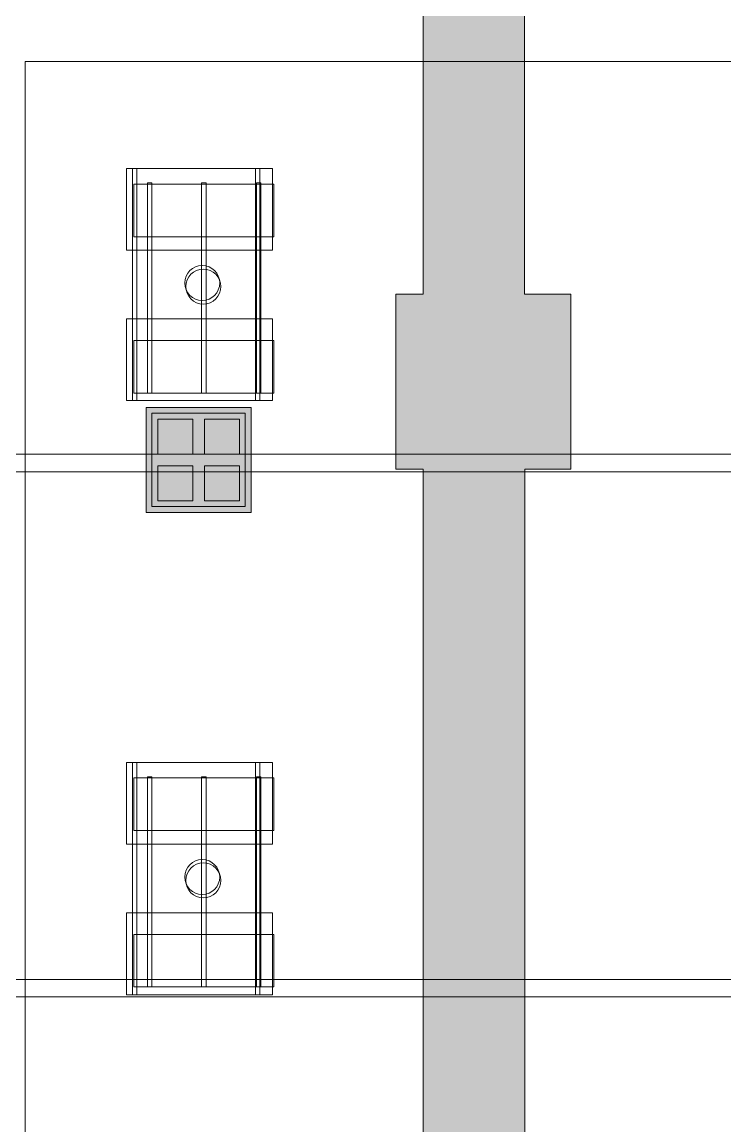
# Model space of a CAD drawing. Header units: inches. Extents: x -10671 to 1761, y -674 to 7170.
# Drawn here: x -1518.8 to -1277.8, y 510.1 to 888.3 of the extents above; entities that cross this region are included whole.
import ezdxf

# ---------------------------------------------------------------- set-up
doc = ezdxf.new("R2010")
doc.units = ezdxf.units.IN
doc.header["$LTSCALE"] = 19.2
doc.header["$MEASUREMENT"] = 0
for name, color, linetype, lineweight, true_color in [('DWG-bldg-utility box', 3, 'Continuous', 18, 0x00ff00), ('PDF', 6, 'Continuous', 5, 0xff00ff), ('Venue-Ceiling-HVAC', 7, 'Continuous', 5, 0xbbbbbb), ('Venue-Rigging Steel-High', 7, 'Continuous', 5, 0x800000)]:
    doc.layers.add(name, color=color, linetype=linetype, lineweight=lineweight, true_color=true_color)
for name, color, linetype, lineweight in [('Venue-Ceiling-Lights', 7, 'Continuous', 5), ('Venue-Ceiling-Lights Circuits', 7, 'Continuous', 5), ('Venue-Floor Pockets', 7, 'Continuous', 5)]:
    doc.layers.add(name, color=color, linetype=linetype, lineweight=lineweight)

# ---------------------------------------------------------------- blocks, each defined once
blk = doc.blocks.new('FLOORBOX')
at = {"layer": 'Venue-Floor Pockets', "linetype": 'Continuous', "lineweight": 0, "true_color": 0xaaaaaa}
blk.add_hatch(color=253, dxfattribs=at).paths.add_polyline_path([(-18, 18), (18, 18), (18, -18), (-18, -18)])
at = {"layer": 'Venue-Floor Pockets', "linetype": 'Continuous', "lineweight": 0, "true_color": 0xbbbbbb}
blk.add_hatch(color=9, dxfattribs=at).paths.add_polyline_path([(-16, 16), (16, 16), (16, -16), (-16, -16)])
at = {"layer": 'Venue-Floor Pockets', "linetype": 'Continuous', "lineweight": 0, "true_color": 0xdddddd}
for points in [[(-14, 14), (-2, 14), (-2, 2), (-14, 2)], [(2, 14), (14, 14), (14, 2), (2, 2)], [(-14, -2), (-2, -2), (-2, -14), (-14, -14)], [(2, -2), (14, -2), (14, -14), (2, -14)]]:
    blk.add_hatch(color=254, dxfattribs=at).paths.add_polyline_path(points)
at = {"layer": 'Venue-Floor Pockets', "color": 7, "linetype": 'Continuous', "lineweight": 5, "flags": 128}
for points in [[(-18, 18), (18, 18), (18, -18), (-18, -18)], [(-16, 16), (16, 16), (16, -16), (-16, -16)], [(-14, 14), (-2, 14), (-2, 2), (-14, 2)], [(2, 14), (14, 14), (14, 2), (2, 2)], [(-14, -2), (-2, -2), (-2, -14), (-14, -14)], [(2, -2), (14, -2), (14, -14), (2, -14)]]:
    blk.add_lwpolyline(points, close=True, dxfattribs=at)
blk = doc.blocks.new('Group-2198-1')
at = {"layer": 'PDF'}
for points, invisible_edges in [([(-1462.61, 797.7, 398), (-1459.95, 802.69, 398), (-1455.44, 803.59, 398), (-1462.61, 797.7, 398)], 15), ([(-1462.61, 797.7, 398), (-1455.44, 803.59, 398), (-1450.61, 797.7, 398), (-1462.61, 797.7, 398)], 15), ([(-1457.78, 803.59, 388), (-1461.6, 801.03, 388), (-1462.61, 797.7, 388), (-1457.78, 803.59, 388)], 15), ([(-1462.61, 797.7, 388), (-1450.61, 797.7, 388), (-1457.78, 803.59, 388), (-1462.61, 797.7, 388)], 15), ([(-1462.61, 797.7, 398), (-1461.6, 801.03, 398), (-1459.95, 802.69, 398), (-1462.61, 797.7, 398)], 15), ([(-1457.78, 803.59, 388), (-1459.95, 802.69, 388), (-1461.6, 801.03, 388), (-1457.78, 803.59, 388)], 15), ([(-1461.6, 801.03, 398), (-1460.86, 801.94, 398), (-1459.95, 802.69, 398), (-1461.6, 801.03, 398)], 12), ([(-1459.95, 802.69, 388), (-1460.86, 801.94, 388), (-1461.6, 801.03, 388), (-1459.95, 802.69, 388)], 12), ([(-1459.95, 802.69, 398), (-1458.91, 803.24, 398), (-1457.78, 803.59, 398), (-1459.95, 802.69, 398)], 12), ([(-1459.95, 802.69, 398), (-1457.78, 803.59, 398), (-1455.44, 803.59, 398), (-1459.95, 802.69, 398)], 15), ([(-1457.78, 803.59, 388), (-1458.91, 803.24, 388), (-1459.95, 802.69, 388), (-1457.78, 803.59, 388)], 12), ([(-1457.78, 803.59, 398), (-1456.61, 803.7, 398), (-1455.44, 803.59, 398), (-1457.78, 803.59, 398)], 12), ([(-1455.44, 803.59, 388), (-1456.61, 803.7, 388), (-1457.78, 803.59, 388), (-1455.44, 803.59, 388)], 12), ([(-1453.28, 802.69, 388), (-1455.44, 803.59, 388), (-1457.78, 803.59, 388), (-1453.28, 802.69, 388)], 15), ([(-1450.61, 797.7, 388), (-1453.28, 802.69, 388), (-1457.78, 803.59, 388), (-1450.61, 797.7, 388)], 15), ([(-1455.44, 803.59, 398), (-1454.32, 803.24, 398), (-1453.28, 802.69, 398), (-1455.44, 803.59, 398)], 12), ([(-1455.44, 803.59, 398), (-1453.28, 802.69, 398), (-1451.62, 801.03, 398), (-1455.44, 803.59, 398)], 15), ([(-1455.44, 803.59, 398), (-1451.62, 801.03, 398), (-1450.61, 797.7, 398), (-1455.44, 803.59, 398)], 15), ([(-1453.28, 802.69, 388), (-1454.32, 803.24, 388), (-1455.44, 803.59, 388), (-1453.28, 802.69, 388)], 12), ([(-1453.28, 802.69, 398), (-1452.37, 801.94, 398), (-1451.62, 801.03, 398), (-1453.28, 802.69, 398)], 12), ([(-1451.62, 801.03, 388), (-1452.37, 801.94, 388), (-1453.28, 802.69, 388), (-1451.62, 801.03, 388)], 12), ([(-1450.61, 797.7, 388), (-1451.62, 801.03, 388), (-1453.28, 802.69, 388), (-1450.61, 797.7, 388)], 15), ([(-1462.61, 797.7, 398), (-1462.5, 798.87, 398), (-1461.6, 801.03, 398), (-1462.61, 797.7, 398)], 14), ([(-1461.6, 801.03, 388), (-1462.5, 798.87, 388), (-1462.61, 797.7, 388), (-1461.6, 801.03, 388)], 13), ([(-1462.5, 798.87, 398), (-1462.16, 800, 398), (-1461.6, 801.03, 398), (-1462.5, 798.87, 398)], 12), ([(-1461.6, 801.03, 388), (-1462.16, 800, 388), (-1462.5, 798.87, 388), (-1461.6, 801.03, 388)], 12), ([(-1451.62, 801.03, 398), (-1451.07, 800, 398), (-1450.73, 798.87, 398), (-1451.62, 801.03, 398)], 12), ([(-1451.62, 801.03, 398), (-1450.73, 798.87, 398), (-1450.61, 797.7, 398), (-1451.62, 801.03, 398)], 13), ([(-1450.73, 798.87, 388), (-1451.07, 800, 388), (-1451.62, 801.03, 388), (-1450.73, 798.87, 388)], 12), ([(-1450.61, 797.7, 388), (-1450.73, 798.87, 388), (-1451.62, 801.03, 388), (-1450.61, 797.7, 388)], 14), ([(-1462.16, 795.4, 398), (-1462.5, 796.53, 398), (-1462.61, 797.7, 398), (-1462.16, 795.4, 398)], 12), ([(-1460.86, 793.46, 398), (-1462.16, 795.4, 398), (-1462.61, 797.7, 398), (-1460.86, 793.46, 398)], 15), ([(-1457.78, 791.82, 398), (-1460.86, 793.46, 398), (-1462.61, 797.7, 398), (-1457.78, 791.82, 398)], 15), ([(-1450.61, 797.7, 398), (-1457.78, 791.82, 398), (-1462.61, 797.7, 398), (-1450.61, 797.7, 398)], 15), ([(-1462.61, 797.7, 388), (-1462.5, 796.53, 388), (-1462.16, 795.4, 388), (-1462.61, 797.7, 388)], 12), ([(-1462.61, 797.7, 388), (-1462.16, 795.4, 388), (-1460.86, 793.46, 388), (-1462.61, 797.7, 388)], 15), ([(-1462.61, 797.7, 388), (-1460.86, 793.46, 388), (-1455.44, 791.82, 388), (-1462.61, 797.7, 388)], 15), ([(-1462.61, 797.7, 388), (-1455.44, 791.82, 388), (-1450.61, 797.7, 388), (-1462.61, 797.7, 388)], 15), ([(-1460.86, 793.46, 398), (-1461.6, 794.37, 398), (-1462.16, 795.4, 398), (-1460.86, 793.46, 398)], 12), ([(-1462.16, 795.4, 388), (-1461.6, 794.37, 388), (-1460.86, 793.46, 388), (-1462.16, 795.4, 388)], 12), ([(-1450.61, 797.7, 398), (-1452.37, 793.46, 398), (-1457.78, 791.82, 398), (-1450.61, 797.7, 398)], 15), ([(-1455.44, 791.82, 388), (-1452.37, 793.46, 388), (-1450.61, 797.7, 388), (-1455.44, 791.82, 388)], 15), ([(-1450.61, 797.7, 398), (-1451.07, 795.4, 398), (-1452.37, 793.46, 398), (-1450.61, 797.7, 398)], 15), ([(-1452.37, 793.46, 388), (-1451.07, 795.4, 388), (-1450.61, 797.7, 388), (-1452.37, 793.46, 388)], 15), ([(-1451.07, 795.4, 398), (-1451.62, 794.37, 398), (-1452.37, 793.46, 398), (-1451.07, 795.4, 398)], 12), ([(-1452.37, 793.46, 388), (-1451.62, 794.37, 388), (-1451.07, 795.4, 388), (-1452.37, 793.46, 388)], 12), ([(-1450.61, 797.7, 398), (-1450.73, 796.53, 398), (-1451.07, 795.4, 398), (-1450.61, 797.7, 398)], 12), ([(-1451.07, 795.4, 388), (-1450.73, 796.53, 388), (-1450.61, 797.7, 388), (-1451.07, 795.4, 388)], 12), ([(-1457.78, 791.82, 398), (-1459.95, 792.71, 398), (-1460.86, 793.46, 398), (-1457.78, 791.82, 398)], 13), ([(-1460.86, 793.46, 388), (-1459.95, 792.71, 388), (-1457.78, 791.82, 388), (-1460.86, 793.46, 388)], 14), ([(-1460.86, 793.46, 388), (-1457.78, 791.82, 388), (-1455.44, 791.82, 388), (-1460.86, 793.46, 388)], 15), ([(-1457.78, 791.82, 398), (-1458.91, 792.16, 398), (-1459.95, 792.71, 398), (-1457.78, 791.82, 398)], 12), ([(-1459.95, 792.71, 388), (-1458.91, 792.16, 388), (-1457.78, 791.82, 388), (-1459.95, 792.71, 388)], 12), ([(-1452.37, 793.46, 398), (-1455.44, 791.82, 398), (-1457.78, 791.82, 398), (-1452.37, 793.46, 398)], 15), ([(-1455.44, 791.82, 398), (-1456.61, 791.7, 398), (-1457.78, 791.82, 398), (-1455.44, 791.82, 398)], 12), ([(-1457.78, 791.82, 388), (-1456.61, 791.7, 388), (-1455.44, 791.82, 388), (-1457.78, 791.82, 388)], 12), ([(-1452.37, 793.46, 398), (-1453.28, 792.71, 398), (-1455.44, 791.82, 398), (-1452.37, 793.46, 398)], 14), ([(-1455.44, 791.82, 388), (-1453.28, 792.71, 388), (-1452.37, 793.46, 388), (-1455.44, 791.82, 388)], 13), ([(-1453.28, 792.71, 398), (-1454.32, 792.16, 398), (-1455.44, 791.82, 398), (-1453.28, 792.71, 398)], 12), ([(-1455.44, 791.82, 388), (-1454.32, 792.16, 388), (-1453.28, 792.71, 388), (-1455.44, 791.82, 388)], 12)]:
    blk.add_3dface(points, dxfattribs=dict(at, invisible_edges=invisible_edges))
for points in [[(-1460.86, 801.94, 388), (-1460.86, 801.94, 398), (-1459.95, 802.69, 398), (-1459.95, 802.69, 388)], [(-1459.95, 802.69, 388), (-1459.95, 802.69, 398), (-1458.91, 803.24, 398), (-1458.91, 803.24, 388)], [(-1458.91, 803.24, 388), (-1458.91, 803.24, 398), (-1457.78, 803.59, 398), (-1457.78, 803.59, 388)], [(-1457.78, 803.59, 388), (-1457.78, 803.59, 398), (-1456.61, 803.7, 398), (-1456.61, 803.7, 388)], [(-1456.61, 803.7, 388), (-1456.61, 803.7, 398), (-1455.44, 803.59, 398), (-1455.44, 803.59, 388)], [(-1455.44, 803.59, 388), (-1455.44, 803.59, 398), (-1454.32, 803.24, 398), (-1454.32, 803.24, 388)], [(-1454.32, 803.24, 388), (-1454.32, 803.24, 398), (-1453.28, 802.69, 398), (-1453.28, 802.69, 388)], [(-1453.28, 802.69, 388), (-1453.28, 802.69, 398), (-1452.37, 801.94, 398), (-1452.37, 801.94, 388)], [(-1462.61, 797.7, 388), (-1462.61, 797.7, 398), (-1462.5, 798.87, 398), (-1462.5, 798.87, 388)], [(-1462.5, 798.87, 388), (-1462.5, 798.87, 398), (-1462.16, 800, 398), (-1462.16, 800, 388)], [(-1462.16, 800, 388), (-1462.16, 800, 398), (-1461.6, 801.03, 398), (-1461.6, 801.03, 388)], [(-1461.6, 801.03, 388), (-1461.6, 801.03, 398), (-1460.86, 801.94, 398), (-1460.86, 801.94, 388)], [(-1452.37, 801.94, 388), (-1452.37, 801.94, 398), (-1451.62, 801.03, 398), (-1451.62, 801.03, 388)], [(-1451.62, 801.03, 388), (-1451.62, 801.03, 398), (-1451.07, 800, 398), (-1451.07, 800, 388)], [(-1451.07, 800, 388), (-1451.07, 800, 398), (-1450.73, 798.87, 398), (-1450.73, 798.87, 388)], [(-1450.73, 798.87, 388), (-1450.73, 798.87, 398), (-1450.61, 797.7, 398), (-1450.61, 797.7, 388)], [(-1462.5, 796.53, 388), (-1462.5, 796.53, 398), (-1462.61, 797.7, 398), (-1462.61, 797.7, 388)], [(-1462.16, 795.4, 388), (-1462.16, 795.4, 398), (-1462.5, 796.53, 398), (-1462.5, 796.53, 388)], [(-1461.6, 794.37, 388), (-1461.6, 794.37, 398), (-1462.16, 795.4, 398), (-1462.16, 795.4, 388)], [(-1451.07, 795.4, 388), (-1451.07, 795.4, 398), (-1451.62, 794.37, 398), (-1451.62, 794.37, 388)], [(-1450.73, 796.53, 388), (-1450.73, 796.53, 398), (-1451.07, 795.4, 398), (-1451.07, 795.4, 388)], [(-1450.61, 797.7, 388), (-1450.61, 797.7, 398), (-1450.73, 796.53, 398), (-1450.73, 796.53, 388)], [(-1460.86, 793.46, 388), (-1460.86, 793.46, 398), (-1461.6, 794.37, 398), (-1461.6, 794.37, 388)], [(-1459.95, 792.71, 388), (-1459.95, 792.71, 398), (-1460.86, 793.46, 398), (-1460.86, 793.46, 388)], [(-1458.91, 792.16, 388), (-1458.91, 792.16, 398), (-1459.95, 792.71, 398), (-1459.95, 792.71, 388)], [(-1457.78, 791.82, 388), (-1457.78, 791.82, 398), (-1458.91, 792.16, 398), (-1458.91, 792.16, 388)], [(-1456.61, 791.7, 388), (-1456.61, 791.7, 398), (-1457.78, 791.82, 398), (-1457.78, 791.82, 388)], [(-1455.44, 791.82, 388), (-1455.44, 791.82, 398), (-1456.61, 791.7, 398), (-1456.61, 791.7, 388)], [(-1454.32, 792.16, 388), (-1454.32, 792.16, 398), (-1455.44, 791.82, 398), (-1455.44, 791.82, 388)], [(-1453.28, 792.71, 388), (-1453.28, 792.71, 398), (-1454.32, 792.16, 398), (-1454.32, 792.16, 388)], [(-1452.37, 793.46, 388), (-1452.37, 793.46, 398), (-1453.28, 792.71, 398), (-1453.28, 792.71, 388)], [(-1451.62, 794.37, 388), (-1451.62, 794.37, 398), (-1452.37, 793.46, 398), (-1452.37, 793.46, 388)]]:
    blk.add_3dface(points, dxfattribs=at)
blk = doc.blocks.new('Group-2199-1')
at = {"layer": 'PDF'}
for points in [[(-1480.49, 832.8, 393.91), (-1480.49, 832.8, 397.91), (-1432.49, 832.8, 397.91), (-1432.49, 832.8, 393.91)], [(-1480.49, 814.8, 393.91), (-1480.49, 814.8, 397.91), (-1480.49, 832.8, 397.91), (-1480.49, 832.8, 393.91)], [(-1432.49, 832.8, 397.91), (-1480.49, 832.8, 397.91), (-1480.49, 814.8, 397.91), (-1432.49, 814.8, 397.91)], [(-1432.49, 814.8, 393.91), (-1480.49, 814.8, 393.91), (-1480.49, 832.8, 393.91), (-1432.49, 832.8, 393.91)], [(-1432.49, 832.8, 393.91), (-1432.49, 832.8, 397.91), (-1432.49, 814.8, 397.91), (-1432.49, 814.8, 393.91)], [(-1432.49, 814.8, 393.91), (-1432.49, 814.8, 397.91), (-1480.49, 814.8, 397.91), (-1480.49, 814.8, 393.91)]]:
    blk.add_3dface(points, dxfattribs=at)
blk = doc.blocks.new('Group-2200-1')
at = {"layer": 'PDF'}
for points in [[(-1438.38, 833.2, 397.97), (-1438.38, 833.2, 398.97), (-1436.88, 833.2, 398.97), (-1436.88, 833.2, 397.97)], [(-1438.38, 761.2, 397.97), (-1438.38, 761.2, 398.97), (-1438.38, 833.2, 398.97), (-1438.38, 833.2, 397.97)], [(-1436.88, 833.2, 398.97), (-1438.38, 833.2, 398.97), (-1438.38, 761.2, 398.97), (-1436.88, 761.2, 398.97)], [(-1436.88, 761.2, 397.97), (-1438.38, 761.2, 397.97), (-1438.38, 833.2, 397.97), (-1436.88, 833.2, 397.97)], [(-1436.88, 833.2, 397.97), (-1436.88, 833.2, 398.97), (-1436.88, 761.2, 398.97), (-1436.88, 761.2, 397.97)], [(-1436.88, 761.2, 397.97), (-1436.88, 761.2, 398.97), (-1438.38, 761.2, 398.97), (-1438.38, 761.2, 397.97)]]:
    blk.add_3dface(points, dxfattribs=at)
blk = doc.blocks.new('Group-2201-1')
at = {"layer": 'PDF'}
for points in [[(-1457.2, 833.2, 397.97), (-1457.2, 833.2, 398.97), (-1455.7, 833.2, 398.97), (-1455.7, 833.2, 397.97)], [(-1457.2, 761.2, 397.97), (-1457.2, 761.2, 398.97), (-1457.2, 833.2, 398.97), (-1457.2, 833.2, 397.97)], [(-1455.7, 833.2, 398.97), (-1457.2, 833.2, 398.97), (-1457.2, 761.2, 398.97), (-1455.7, 761.2, 398.97)], [(-1455.7, 761.2, 397.97), (-1457.2, 761.2, 397.97), (-1457.2, 833.2, 397.97), (-1455.7, 833.2, 397.97)], [(-1455.7, 833.2, 397.97), (-1455.7, 833.2, 398.97), (-1455.7, 761.2, 398.97), (-1455.7, 761.2, 397.97)], [(-1455.7, 761.2, 397.97), (-1455.7, 761.2, 398.97), (-1457.2, 761.2, 398.97), (-1457.2, 761.2, 397.97)]]:
    blk.add_3dface(points, dxfattribs=at)
blk = doc.blocks.new('Group-2202-1')
at = {"layer": 'PDF'}
for points in [[(-1475.8, 833.2, 397.97), (-1475.8, 833.2, 398.97), (-1474.3, 833.2, 398.97), (-1474.3, 833.2, 397.97)], [(-1475.8, 761.2, 397.97), (-1475.8, 761.2, 398.97), (-1475.8, 833.2, 398.97), (-1475.8, 833.2, 397.97)], [(-1474.3, 833.2, 398.97), (-1475.8, 833.2, 398.97), (-1475.8, 761.2, 398.97), (-1474.3, 761.2, 398.97)], [(-1474.3, 761.2, 397.97), (-1475.8, 761.2, 397.97), (-1475.8, 833.2, 397.97), (-1474.3, 833.2, 397.97)], [(-1474.3, 833.2, 397.97), (-1474.3, 833.2, 398.97), (-1474.3, 761.2, 398.97), (-1474.3, 761.2, 397.97)], [(-1474.3, 761.2, 397.97), (-1474.3, 761.2, 398.97), (-1475.8, 761.2, 398.97), (-1475.8, 761.2, 397.97)]]:
    blk.add_3dface(points, dxfattribs=at)
blk = doc.blocks.new('Group-2203-1')
at = {"layer": 'PDF'}
for points in [[(-1480.49, 779.17, 393.91), (-1480.49, 779.17, 397.91), (-1432.49, 779.17, 397.91), (-1432.49, 779.17, 393.91)], [(-1480.49, 761.17, 393.91), (-1480.49, 761.17, 397.91), (-1480.49, 779.17, 397.91), (-1480.49, 779.17, 393.91)], [(-1432.49, 779.17, 397.91), (-1480.49, 779.17, 397.91), (-1480.49, 761.17, 397.91), (-1432.49, 761.17, 397.91)], [(-1432.49, 761.17, 393.91), (-1480.49, 761.17, 393.91), (-1480.49, 779.17, 393.91), (-1432.49, 779.17, 393.91)], [(-1432.49, 779.17, 393.91), (-1432.49, 779.17, 397.91), (-1432.49, 761.17, 397.91), (-1432.49, 761.17, 393.91)], [(-1432.49, 761.17, 393.91), (-1432.49, 761.17, 397.91), (-1480.49, 761.17, 397.91), (-1480.49, 761.17, 393.91)]]:
    blk.add_3dface(points, dxfattribs=at)
blk = doc.blocks.new('Group-2204-1')
at = {"layer": 'PDF'}
for name in ['Group-2199-1', 'Group-2202-1', 'Group-2201-1', 'Group-2200-1', 'Group-2198-1', 'Group-2203-1']:
    blk.add_blockref(name, (0, 0), dxfattribs=at)
blk = doc.blocks.new('Group-2205-1')
at = {"layer": 'PDF'}
for points, invisible_edges in [([(-1462.61, 594.2, 398), (-1460.86, 598.45, 398), (-1455.44, 600.09, 398), (-1462.61, 594.2, 398)], 15), ([(-1462.61, 594.2, 398), (-1455.44, 600.09, 398), (-1450.61, 594.2, 398), (-1462.61, 594.2, 398)], 15), ([(-1457.78, 600.09, 388), (-1460.86, 598.45, 388), (-1462.61, 594.2, 388), (-1457.78, 600.09, 388)], 15), ([(-1462.61, 594.2, 388), (-1450.61, 594.2, 388), (-1457.78, 600.09, 388), (-1462.61, 594.2, 388)], 15), ([(-1462.61, 594.2, 398), (-1462.16, 596.5, 398), (-1460.86, 598.45, 398), (-1462.61, 594.2, 398)], 15), ([(-1460.86, 598.45, 388), (-1462.16, 596.5, 388), (-1462.61, 594.2, 388), (-1460.86, 598.45, 388)], 15), ([(-1462.16, 596.5, 398), (-1461.6, 597.54, 398), (-1460.86, 598.45, 398), (-1462.16, 596.5, 398)], 12), ([(-1460.86, 598.45, 388), (-1461.6, 597.54, 388), (-1462.16, 596.5, 388), (-1460.86, 598.45, 388)], 12), ([(-1460.86, 598.45, 398), (-1459.95, 599.19, 398), (-1457.78, 600.09, 398), (-1460.86, 598.45, 398)], 14), ([(-1460.86, 598.45, 398), (-1457.78, 600.09, 398), (-1455.44, 600.09, 398), (-1460.86, 598.45, 398)], 15), ([(-1457.78, 600.09, 388), (-1459.95, 599.19, 388), (-1460.86, 598.45, 388), (-1457.78, 600.09, 388)], 13), ([(-1459.95, 599.19, 398), (-1458.91, 599.75, 398), (-1457.78, 600.09, 398), (-1459.95, 599.19, 398)], 12), ([(-1457.78, 600.09, 388), (-1458.91, 599.75, 388), (-1459.95, 599.19, 388), (-1457.78, 600.09, 388)], 12), ([(-1457.78, 600.09, 398), (-1456.61, 600.2, 398), (-1455.44, 600.09, 398), (-1457.78, 600.09, 398)], 12), ([(-1455.44, 600.09, 388), (-1456.61, 600.2, 388), (-1457.78, 600.09, 388), (-1455.44, 600.09, 388)], 12), ([(-1452.37, 598.45, 388), (-1455.44, 600.09, 388), (-1457.78, 600.09, 388), (-1452.37, 598.45, 388)], 15), ([(-1450.61, 594.2, 388), (-1452.37, 598.45, 388), (-1457.78, 600.09, 388), (-1450.61, 594.2, 388)], 15), ([(-1455.44, 600.09, 398), (-1454.32, 599.75, 398), (-1453.28, 599.19, 398), (-1455.44, 600.09, 398)], 12), ([(-1455.44, 600.09, 398), (-1453.28, 599.19, 398), (-1452.37, 598.45, 398), (-1455.44, 600.09, 398)], 13), ([(-1455.44, 600.09, 398), (-1452.37, 598.45, 398), (-1450.61, 594.2, 398), (-1455.44, 600.09, 398)], 15), ([(-1453.28, 599.19, 388), (-1454.32, 599.75, 388), (-1455.44, 600.09, 388), (-1453.28, 599.19, 388)], 12), ([(-1452.37, 598.45, 388), (-1453.28, 599.19, 388), (-1455.44, 600.09, 388), (-1452.37, 598.45, 388)], 14), ([(-1452.37, 598.45, 398), (-1451.62, 597.54, 398), (-1451.07, 596.5, 398), (-1452.37, 598.45, 398)], 12), ([(-1452.37, 598.45, 398), (-1451.07, 596.5, 398), (-1450.61, 594.2, 398), (-1452.37, 598.45, 398)], 15), ([(-1451.07, 596.5, 388), (-1451.62, 597.54, 388), (-1452.37, 598.45, 388), (-1451.07, 596.5, 388)], 12), ([(-1450.61, 594.2, 388), (-1451.07, 596.5, 388), (-1452.37, 598.45, 388), (-1450.61, 594.2, 388)], 15), ([(-1462.61, 594.2, 398), (-1462.5, 595.38, 398), (-1462.16, 596.5, 398), (-1462.61, 594.2, 398)], 12), ([(-1462.16, 596.5, 388), (-1462.5, 595.38, 388), (-1462.61, 594.2, 388), (-1462.16, 596.5, 388)], 12), ([(-1462.16, 591.91, 398), (-1462.5, 593.03, 398), (-1462.61, 594.2, 398), (-1462.16, 591.91, 398)], 12), ([(-1460.86, 589.96, 398), (-1462.16, 591.91, 398), (-1462.61, 594.2, 398), (-1460.86, 589.96, 398)], 15), ([(-1457.78, 588.32, 398), (-1460.86, 589.96, 398), (-1462.61, 594.2, 398), (-1457.78, 588.32, 398)], 15), ([(-1450.61, 594.2, 398), (-1457.78, 588.32, 398), (-1462.61, 594.2, 398), (-1450.61, 594.2, 398)], 15), ([(-1462.61, 594.2, 388), (-1462.5, 593.03, 388), (-1462.16, 591.91, 388), (-1462.61, 594.2, 388)], 12), ([(-1462.61, 594.2, 388), (-1462.16, 591.91, 388), (-1460.86, 589.96, 388), (-1462.61, 594.2, 388)], 15), ([(-1462.61, 594.2, 388), (-1460.86, 589.96, 388), (-1455.44, 588.32, 388), (-1462.61, 594.2, 388)], 15), ([(-1462.61, 594.2, 388), (-1455.44, 588.32, 388), (-1450.61, 594.2, 388), (-1462.61, 594.2, 388)], 15), ([(-1450.61, 594.2, 398), (-1452.37, 589.96, 398), (-1457.78, 588.32, 398), (-1450.61, 594.2, 398)], 15), ([(-1455.44, 588.32, 388), (-1452.37, 589.96, 388), (-1450.61, 594.2, 388), (-1455.44, 588.32, 388)], 15), ([(-1450.61, 594.2, 398), (-1451.07, 591.91, 398), (-1452.37, 589.96, 398), (-1450.61, 594.2, 398)], 15), ([(-1452.37, 589.96, 388), (-1451.07, 591.91, 388), (-1450.61, 594.2, 388), (-1452.37, 589.96, 388)], 15), ([(-1451.07, 596.5, 398), (-1450.73, 595.38, 398), (-1450.61, 594.2, 398), (-1451.07, 596.5, 398)], 12), ([(-1450.61, 594.2, 388), (-1450.73, 595.38, 388), (-1451.07, 596.5, 388), (-1450.61, 594.2, 388)], 12), ([(-1450.61, 594.2, 398), (-1450.73, 593.03, 398), (-1451.07, 591.91, 398), (-1450.61, 594.2, 398)], 12), ([(-1451.07, 591.91, 388), (-1450.73, 593.03, 388), (-1450.61, 594.2, 388), (-1451.07, 591.91, 388)], 12), ([(-1460.86, 589.96, 398), (-1461.6, 590.87, 398), (-1462.16, 591.91, 398), (-1460.86, 589.96, 398)], 12), ([(-1462.16, 591.91, 388), (-1461.6, 590.87, 388), (-1460.86, 589.96, 388), (-1462.16, 591.91, 388)], 12), ([(-1451.07, 591.91, 398), (-1451.62, 590.87, 398), (-1452.37, 589.96, 398), (-1451.07, 591.91, 398)], 12), ([(-1452.37, 589.96, 388), (-1451.62, 590.87, 388), (-1451.07, 591.91, 388), (-1452.37, 589.96, 388)], 12), ([(-1457.78, 588.32, 398), (-1459.95, 589.22, 398), (-1460.86, 589.96, 398), (-1457.78, 588.32, 398)], 13), ([(-1460.86, 589.96, 388), (-1459.95, 589.22, 388), (-1457.78, 588.32, 388), (-1460.86, 589.96, 388)], 14), ([(-1460.86, 589.96, 388), (-1457.78, 588.32, 388), (-1455.44, 588.32, 388), (-1460.86, 589.96, 388)], 15), ([(-1457.78, 588.32, 398), (-1458.91, 588.66, 398), (-1459.95, 589.22, 398), (-1457.78, 588.32, 398)], 12), ([(-1459.95, 589.22, 388), (-1458.91, 588.66, 388), (-1457.78, 588.32, 388), (-1459.95, 589.22, 388)], 12), ([(-1452.37, 589.96, 398), (-1455.44, 588.32, 398), (-1457.78, 588.32, 398), (-1452.37, 589.96, 398)], 15), ([(-1455.44, 588.32, 398), (-1456.61, 588.2, 398), (-1457.78, 588.32, 398), (-1455.44, 588.32, 398)], 12), ([(-1457.78, 588.32, 388), (-1456.61, 588.2, 388), (-1455.44, 588.32, 388), (-1457.78, 588.32, 388)], 12), ([(-1452.37, 589.96, 398), (-1453.28, 589.22, 398), (-1455.44, 588.32, 398), (-1452.37, 589.96, 398)], 14), ([(-1455.44, 588.32, 388), (-1453.28, 589.22, 388), (-1452.37, 589.96, 388), (-1455.44, 588.32, 388)], 13), ([(-1453.28, 589.22, 398), (-1454.32, 588.66, 398), (-1455.44, 588.32, 398), (-1453.28, 589.22, 398)], 12), ([(-1455.44, 588.32, 388), (-1454.32, 588.66, 388), (-1453.28, 589.22, 388), (-1455.44, 588.32, 388)], 12)]:
    blk.add_3dface(points, dxfattribs=dict(at, invisible_edges=invisible_edges))
for points in [[(-1461.6, 597.54, 388), (-1461.6, 597.54, 398), (-1460.86, 598.45, 398), (-1460.86, 598.45, 388)], [(-1460.86, 598.45, 388), (-1460.86, 598.45, 398), (-1459.95, 599.19, 398), (-1459.95, 599.19, 388)], [(-1459.95, 599.19, 388), (-1459.95, 599.19, 398), (-1458.91, 599.75, 398), (-1458.91, 599.75, 388)], [(-1458.91, 599.75, 388), (-1458.91, 599.75, 398), (-1457.78, 600.09, 398), (-1457.78, 600.09, 388)], [(-1457.78, 600.09, 388), (-1457.78, 600.09, 398), (-1456.61, 600.2, 398), (-1456.61, 600.2, 388)], [(-1456.61, 600.2, 388), (-1456.61, 600.2, 398), (-1455.44, 600.09, 398), (-1455.44, 600.09, 388)], [(-1455.44, 600.09, 388), (-1455.44, 600.09, 398), (-1454.32, 599.75, 398), (-1454.32, 599.75, 388)], [(-1454.32, 599.75, 388), (-1454.32, 599.75, 398), (-1453.28, 599.19, 398), (-1453.28, 599.19, 388)], [(-1453.28, 599.19, 388), (-1453.28, 599.19, 398), (-1452.37, 598.45, 398), (-1452.37, 598.45, 388)], [(-1452.37, 598.45, 388), (-1452.37, 598.45, 398), (-1451.62, 597.54, 398), (-1451.62, 597.54, 388)], [(-1462.61, 594.2, 388), (-1462.61, 594.2, 398), (-1462.5, 595.38, 398), (-1462.5, 595.38, 388)], [(-1462.5, 593.03, 388), (-1462.5, 593.03, 398), (-1462.61, 594.2, 398), (-1462.61, 594.2, 388)], [(-1462.5, 595.38, 388), (-1462.5, 595.38, 398), (-1462.16, 596.5, 398), (-1462.16, 596.5, 388)], [(-1462.16, 596.5, 388), (-1462.16, 596.5, 398), (-1461.6, 597.54, 398), (-1461.6, 597.54, 388)], [(-1451.62, 597.54, 388), (-1451.62, 597.54, 398), (-1451.07, 596.5, 398), (-1451.07, 596.5, 388)], [(-1451.07, 596.5, 388), (-1451.07, 596.5, 398), (-1450.73, 595.38, 398), (-1450.73, 595.38, 388)], [(-1450.73, 595.38, 388), (-1450.73, 595.38, 398), (-1450.61, 594.2, 398), (-1450.61, 594.2, 388)], [(-1450.61, 594.2, 388), (-1450.61, 594.2, 398), (-1450.73, 593.03, 398), (-1450.73, 593.03, 388)], [(-1462.16, 591.91, 388), (-1462.16, 591.91, 398), (-1462.5, 593.03, 398), (-1462.5, 593.03, 388)], [(-1461.6, 590.87, 388), (-1461.6, 590.87, 398), (-1462.16, 591.91, 398), (-1462.16, 591.91, 388)], [(-1460.86, 589.96, 388), (-1460.86, 589.96, 398), (-1461.6, 590.87, 398), (-1461.6, 590.87, 388)], [(-1451.62, 590.87, 388), (-1451.62, 590.87, 398), (-1452.37, 589.96, 398), (-1452.37, 589.96, 388)], [(-1451.07, 591.91, 388), (-1451.07, 591.91, 398), (-1451.62, 590.87, 398), (-1451.62, 590.87, 388)], [(-1450.73, 593.03, 388), (-1450.73, 593.03, 398), (-1451.07, 591.91, 398), (-1451.07, 591.91, 388)], [(-1459.95, 589.22, 388), (-1459.95, 589.22, 398), (-1460.86, 589.96, 398), (-1460.86, 589.96, 388)], [(-1458.91, 588.66, 388), (-1458.91, 588.66, 398), (-1459.95, 589.22, 398), (-1459.95, 589.22, 388)], [(-1457.78, 588.32, 388), (-1457.78, 588.32, 398), (-1458.91, 588.66, 398), (-1458.91, 588.66, 388)], [(-1456.61, 588.2, 388), (-1456.61, 588.2, 398), (-1457.78, 588.32, 398), (-1457.78, 588.32, 388)], [(-1455.44, 588.32, 388), (-1455.44, 588.32, 398), (-1456.61, 588.2, 398), (-1456.61, 588.2, 388)], [(-1454.32, 588.66, 388), (-1454.32, 588.66, 398), (-1455.44, 588.32, 398), (-1455.44, 588.32, 388)], [(-1453.28, 589.22, 388), (-1453.28, 589.22, 398), (-1454.32, 588.66, 398), (-1454.32, 588.66, 388)], [(-1452.37, 589.96, 388), (-1452.37, 589.96, 398), (-1453.28, 589.22, 398), (-1453.28, 589.22, 388)]]:
    blk.add_3dface(points, dxfattribs=at)
blk = doc.blocks.new('Group-2206-1')
at = {"layer": 'PDF'}
for points in [[(-1480.49, 629.31, 393.91), (-1480.49, 629.31, 397.91), (-1432.49, 629.31, 397.91), (-1432.49, 629.31, 393.91)], [(-1480.49, 611.31, 393.91), (-1480.49, 611.31, 397.91), (-1480.49, 629.31, 397.91), (-1480.49, 629.31, 393.91)], [(-1432.49, 629.31, 397.91), (-1480.49, 629.31, 397.91), (-1480.49, 611.31, 397.91), (-1432.49, 611.31, 397.91)], [(-1432.49, 611.31, 393.91), (-1480.49, 611.31, 393.91), (-1480.49, 629.31, 393.91), (-1432.49, 629.31, 393.91)], [(-1432.49, 629.31, 393.91), (-1432.49, 629.31, 397.91), (-1432.49, 611.31, 397.91), (-1432.49, 611.31, 393.91)], [(-1432.49, 611.31, 393.91), (-1432.49, 611.31, 397.91), (-1480.49, 611.31, 397.91), (-1480.49, 611.31, 393.91)]]:
    blk.add_3dface(points, dxfattribs=at)
blk = doc.blocks.new('Group-2207-1')
at = {"layer": 'PDF'}
for points in [[(-1438.38, 629.7, 397.97), (-1438.38, 629.7, 398.97), (-1436.88, 629.7, 398.97), (-1436.88, 629.7, 397.97)], [(-1438.38, 557.7, 397.97), (-1438.38, 557.7, 398.97), (-1438.38, 629.7, 398.97), (-1438.38, 629.7, 397.97)], [(-1436.88, 629.7, 398.97), (-1438.38, 629.7, 398.97), (-1438.38, 557.7, 398.97), (-1436.88, 557.7, 398.97)], [(-1436.88, 557.7, 397.97), (-1438.38, 557.7, 397.97), (-1438.38, 629.7, 397.97), (-1436.88, 629.7, 397.97)], [(-1436.88, 629.7, 397.97), (-1436.88, 629.7, 398.97), (-1436.88, 557.7, 398.97), (-1436.88, 557.7, 397.97)], [(-1436.88, 557.7, 397.97), (-1436.88, 557.7, 398.97), (-1438.38, 557.7, 398.97), (-1438.38, 557.7, 397.97)]]:
    blk.add_3dface(points, dxfattribs=at)
blk = doc.blocks.new('Group-2208-1')
at = {"layer": 'PDF'}
for points in [[(-1457.2, 629.7, 397.97), (-1457.2, 629.7, 398.97), (-1455.7, 629.7, 398.97), (-1455.7, 629.7, 397.97)], [(-1457.2, 557.7, 397.97), (-1457.2, 557.7, 398.97), (-1457.2, 629.7, 398.97), (-1457.2, 629.7, 397.97)], [(-1455.7, 629.7, 398.97), (-1457.2, 629.7, 398.97), (-1457.2, 557.7, 398.97), (-1455.7, 557.7, 398.97)], [(-1455.7, 557.7, 397.97), (-1457.2, 557.7, 397.97), (-1457.2, 629.7, 397.97), (-1455.7, 629.7, 397.97)], [(-1455.7, 629.7, 397.97), (-1455.7, 629.7, 398.97), (-1455.7, 557.7, 398.97), (-1455.7, 557.7, 397.97)], [(-1455.7, 557.7, 397.97), (-1455.7, 557.7, 398.97), (-1457.2, 557.7, 398.97), (-1457.2, 557.7, 397.97)]]:
    blk.add_3dface(points, dxfattribs=at)
blk = doc.blocks.new('Group-2209-1')
at = {"layer": 'PDF'}
for points in [[(-1475.8, 629.7, 397.97), (-1475.8, 629.7, 398.97), (-1474.3, 629.7, 398.97), (-1474.3, 629.7, 397.97)], [(-1475.8, 557.7, 397.97), (-1475.8, 557.7, 398.97), (-1475.8, 629.7, 398.97), (-1475.8, 629.7, 397.97)], [(-1474.3, 629.7, 398.97), (-1475.8, 629.7, 398.97), (-1475.8, 557.7, 398.97), (-1474.3, 557.7, 398.97)], [(-1474.3, 557.7, 397.97), (-1475.8, 557.7, 397.97), (-1475.8, 629.7, 397.97), (-1474.3, 629.7, 397.97)], [(-1474.3, 629.7, 397.97), (-1474.3, 629.7, 398.97), (-1474.3, 557.7, 398.97), (-1474.3, 557.7, 397.97)], [(-1474.3, 557.7, 397.97), (-1474.3, 557.7, 398.97), (-1475.8, 557.7, 398.97), (-1475.8, 557.7, 397.97)]]:
    blk.add_3dface(points, dxfattribs=at)
blk = doc.blocks.new('Group-2210-1')
at = {"layer": 'PDF'}
for points in [[(-1480.49, 575.68, 393.91), (-1480.49, 575.68, 397.91), (-1432.49, 575.68, 397.91), (-1432.49, 575.68, 393.91)], [(-1480.49, 557.68, 393.91), (-1480.49, 557.68, 397.91), (-1480.49, 575.68, 397.91), (-1480.49, 575.68, 393.91)], [(-1432.49, 575.68, 397.91), (-1480.49, 575.68, 397.91), (-1480.49, 557.68, 397.91), (-1432.49, 557.68, 397.91)], [(-1432.49, 557.68, 393.91), (-1480.49, 557.68, 393.91), (-1480.49, 575.68, 393.91), (-1432.49, 575.68, 393.91)], [(-1432.49, 575.68, 393.91), (-1432.49, 575.68, 397.91), (-1432.49, 557.68, 397.91), (-1432.49, 557.68, 393.91)], [(-1432.49, 557.68, 393.91), (-1432.49, 557.68, 397.91), (-1480.49, 557.68, 397.91), (-1480.49, 557.68, 393.91)]]:
    blk.add_3dface(points, dxfattribs=at)
blk = doc.blocks.new('Group-2211-1')
at = {"layer": 'PDF'}
for name in ['Group-2206-1', 'Group-2209-1', 'Group-2208-1', 'Group-2207-1', 'Group-2205-1', 'Group-2210-1']:
    blk.add_blockref(name, (0, 0), dxfattribs=at)
blk = doc.blocks.new('Group-2794-1')
at = {"layer": 'Venue-Ceiling-Lights', "color": 7, "linetype": 'Continuous', "lineweight": 5, "flags": 128}
for points in [[(-1482.93, 634.63), (-1432.93, 634.63), (-1432.93, 606.63), (-1482.93, 606.63)], [(-1480.87, 634.63), (-1479.37, 634.63), (-1479.37, 555.04), (-1480.87, 555.04)], [(-1438.78, 634.63), (-1437.28, 634.63), (-1437.28, 555.04), (-1438.78, 555.04)], [(-1482.93, 583.04), (-1432.93, 583.04), (-1432.93, 555.04), (-1482.93, 555.04)]]:
    blk.add_lwpolyline(points, close=True, dxfattribs=at)
at = {"layer": 'Venue-Ceiling-Lights', "color": 7, "linetype": 'Continuous', "lineweight": 5}
blk.add_circle((-1457.01, 595.33), 6, dxfattribs=at)
blk = doc.blocks.new('Group-2803-1')
at = {"layer": 'Venue-Ceiling-Lights', "color": 7, "linetype": 'Continuous', "lineweight": 5, "flags": 128}
for points in [[(-1482.93, 838.22), (-1432.93, 838.22), (-1432.93, 810.22), (-1482.93, 810.22)], [(-1480.87, 838.22), (-1479.37, 838.22), (-1479.37, 758.63), (-1480.87, 758.63)], [(-1438.78, 838.22), (-1437.28, 838.22), (-1437.28, 758.63), (-1438.78, 758.63)], [(-1482.93, 786.63), (-1432.93, 786.63), (-1432.93, 758.63), (-1482.93, 758.63)]]:
    blk.add_lwpolyline(points, close=True, dxfattribs=at)
at = {"layer": 'Venue-Ceiling-Lights', "color": 7, "linetype": 'Continuous', "lineweight": 5}
blk.add_circle((-1457.01, 798.93), 6, dxfattribs=at)

msp = doc.modelspace()

# ---------------------------------------------------------------- hatches: boundary and pattern name
at = {"layer": 'Venue-Ceiling-HVAC', "linetype": 'Continuous', "lineweight": 0, "true_color": 0xbbbbbb}
msp.add_hatch(color=9, dxfattribs=at).paths.add_polyline_path([(-1056.48, 2457.24), (-1346.4, 2457.24), (-1346.52, 2458.02), (-1381.29, 2458.02), (-1381.29, 2350.48), (-1390.59, 2350.48), (-1390.59, 2290.48), (-1381.29, 2290.48), (-1381.29, 1800.27), (-1390.59, 1800.28), (-1390.59, 1740.28), (-1381.29, 1740.28), (-1381.29, 1325.9), (-1390.59, 1325.9), (-1390.59, 1265.87), (-1381.29, 1265.87), (-1381.29, 795.08), (-1390.59, 795.08), (-1390.59, 735.08), (-1381.28, 735.08), (-1381.28, 233.84), (-1391.45, 233.84), (-1391.45, 173.84), (-1331.45, 173.84), (-1331.45, 233.84), (-1346.46, 233.84), (-1346.46, 735.08), (-1330.59, 735.08), (-1330.59, 795.08), (-1346.53, 795.08), (-1346.53, 1265.96), (-1330.59, 1265.96), (-1330.59, 1325.87), (-1346.53, 1325.87), (-1346.53, 1740.33), (-1330.53, 1740.33), (-1330.53, 1800.33), (-1346.53, 1800.33), (-1346.53, 2290.48), (-1330.59, 2290.48), (-1330.59, 2350.48), (-1346.53, 2350.48), (-1346.53, 2422.46), (-1056.48, 2422.47)])

# ---------------------------------------------------------------- linework, layer by layer
at = {"layer": 'Venue-Ceiling-HVAC', "flags": 128}
msp.add_lwpolyline([(-1381.29, 1740.28), (-1381.29, 1325.9), (-1390.59, 1325.9), (-1390.59, 1265.87), (-1381.29, 1265.87), (-1381.29, 795.08), (-1390.59, 795.08), (-1390.59, 735.08), (-1381.28, 735.08), (-1381.28, 233.84), (-1391.45, 233.84), (-1391.45, 173.84), (-1331.45, 173.84), (-1331.45, 233.84), (-1346.46, 233.84), (-1346.46, 735.08), (-1330.59, 735.08), (-1330.59, 795.08), (-1346.53, 795.08), (-1346.53, 1265.96), (-1330.59, 1265.96), (-1330.59, 1325.87), (-1346.53, 1325.87), (-1346.53, 1740.33)], dxfattribs=at)
at = {"layer": 'Venue-Ceiling-Lights Circuits', "color": 7, "linetype": 'Continuous', "lineweight": 5, "flags": 128}
msp.add_lwpolyline([(-1517.7, 228.8), (-1517.7, 874.8), (-1137.7, 874.8), (-1137.7, 228.8)], close=True, dxfattribs=at)
at = {"layer": 'Venue-Rigging Steel-High'}
for p, q in [((-14.99, 740.26), (-2522.99, 740.26)), ((-14.99, 734.26), (-2522.99, 734.26)), ((-2534.99, 560.26), (-33.36, 560.26)), ((-2534.99, 554.26), (-33.36, 554.26))]:
    msp.add_line(p, q, dxfattribs=at)

# ---------------------------------------------------------------- block references
at = {"layer": 'DWG-bldg-utility box', "rotation": 90}
msp.add_blockref('FLOORBOX', (-1458.26, 738.29), dxfattribs=at)
at = {"layer": 'PDF'}
for name in ['Group-2204-1', 'Group-2211-1']:
    msp.add_blockref(name, (0, 0), dxfattribs=at)
at = {"layer": 'Venue-Ceiling-Lights', "color": 7}
for name in ['Group-2803-1', 'Group-2794-1']:
    msp.add_blockref(name, (0, 0), dxfattribs=at)

doc.saveas('drawing.dxf')
